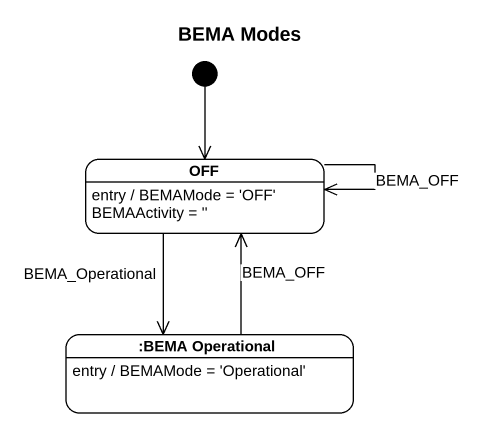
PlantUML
@startuml
title BEMA Modes
hide empty description
state OFF
OFF : entry / BEMAMode = 'OFF' BEMAActivity = ''
state ":BEMA Operational" as BEMA_Operational
BEMA_Operational : entry / BEMAMode = 'Operational'
[*] --> OFF
OFF --> OFF : BEMA_OFF
OFF --> BEMA_Operational : BEMA_Operational
BEMA_Operational -up-> OFF : BEMA_OFF
@enduml
